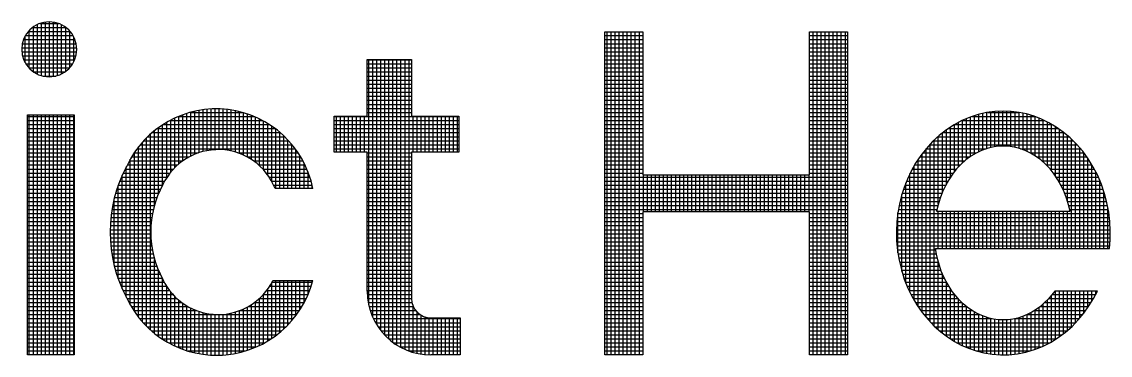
# Model space of a CAD drawing. Header units: inches. Extents: x 2203 to 3044, y -1 to 593.
# Drawn here: x 2916.129 to 2920.808, y 98.885 to 100.317 of the extents above; entities that cross this region are included whole.
import ezdxf

# ---------------------------------------------------------------- set-up
doc = ezdxf.new("R2010")
doc.units = ezdxf.units.IN
doc.header["$MEASUREMENT"] = 0
doc.layers.add('BG ÇÑ±¹Áö¿ª³\xad¹æ±â¼úÁÖ½ÄÈ¸»ç CI', color=7, linetype='Continuous')

msp = doc.modelspace()

# ---------------------------------------------------------------- linework, layer by layer
at = {"layer": 'BG ÇÑ±¹Áö¿ª³\xad¹æ±â¼úÁÖ½ÄÈ¸»ç CI', "color": 7, "linetype": 'Continuous', "lineweight": 25}
for p, q in [((2916.2065, 100.3099), (2916.288, 100.3099)), ((2916.2137, 100.0857), (2916.2137, 100.3123)), ((2916.231, 100.0819), (2916.231, 100.3161)), ((2916.2484, 100.0808), (2916.2484, 100.3172)), ((2916.2658, 100.0823), (2916.2658, 100.3157)), ((2916.2831, 100.0864), (2916.2831, 100.3116)), ((2916.1569, 100.2752), (2916.3376, 100.2752)), ((2916.1616, 100.1176), (2916.1616, 100.2804)), ((2916.1751, 100.2926), (2916.3195, 100.2926)), ((2916.1789, 100.1026), (2916.1789, 100.2954)), ((2916.1963, 100.0924), (2916.1963, 100.3056)), ((2916.3005, 100.0935), (2916.3005, 100.3045)), ((2916.3179, 100.1042), (2916.3179, 100.2938)), ((2916.3352, 100.12), (2916.3352, 100.278)), ((2918.6349, 100.2741), (2918.7987, 100.2741)), ((2918.6349, 98.8866), (2918.6349, 100.2741)), ((2918.6447, 98.8866), (2918.6447, 100.2741)), ((2918.6621, 98.8866), (2918.6621, 100.2741)), ((2918.6794, 98.8866), (2918.6794, 100.2741)), ((2918.6968, 98.8866), (2918.6968, 100.2741)), ((2918.7142, 98.8866), (2918.7142, 100.2741)), ((2918.7315, 98.8866), (2918.7315, 100.2741)), ((2918.7489, 98.8866), (2918.7489, 100.2741)), ((2918.7663, 98.8866), (2918.7663, 100.2741)), ((2918.7836, 98.8866), (2918.7836, 100.2741)), ((2918.7987, 100.2741), (2918.7987, 99.6595)), ((2919.5148, 99.6595), (2919.5148, 100.2741)), ((2919.5148, 100.2741), (2919.6786, 100.2741)), ((2919.5303, 98.8866), (2919.5303, 100.2741)), ((2919.5477, 98.8866), (2919.5477, 100.2741)), ((2919.565, 98.8866), (2919.565, 100.2741)), ((2919.5824, 98.8866), (2919.5824, 100.2741)), ((2919.5997, 98.8866), (2919.5997, 100.2741)), ((2919.6171, 98.8866), (2919.6171, 100.2741)), ((2919.6345, 98.8866), (2919.6345, 100.2741)), ((2919.6518, 98.8866), (2919.6518, 100.2741)), ((2919.6692, 98.8866), (2919.6692, 100.2741)), ((2919.6786, 100.2741), (2919.6786, 98.8866)), ((2916.1316, 100.2231), (2916.363, 100.2231)), ((2916.1366, 100.2405), (2916.358, 100.2405)), ((2916.1442, 100.1412), (2916.1442, 100.2569)), ((2916.1448, 100.2579), (2916.3498, 100.2579)), ((2916.3526, 100.1453), (2916.3526, 100.2527)), ((2918.6349, 100.2579), (2918.7987, 100.2579)), ((2918.6349, 100.2405), (2918.7987, 100.2405)), ((2918.6349, 100.2231), (2918.7987, 100.2231)), ((2919.5148, 100.2579), (2919.6786, 100.2579)), ((2919.5148, 100.2405), (2919.6786, 100.2405)), ((2919.5148, 100.2231), (2919.6786, 100.2231)), ((2916.1293, 100.2058), (2916.3653, 100.2058)), ((2916.1296, 100.1884), (2916.365, 100.1884)), ((2916.1325, 100.171), (2916.3621, 100.171)), ((2918.6349, 100.2058), (2918.7987, 100.2058)), ((2918.6349, 100.1884), (2918.7987, 100.1884)), ((2918.6349, 100.171), (2918.7987, 100.171)), ((2919.5148, 100.2058), (2919.6786, 100.2058)), ((2919.5148, 100.1884), (2919.6786, 100.1884)), ((2919.5148, 100.171), (2919.6786, 100.171)), ((2916.1381, 100.1537), (2916.3564, 100.1537)), ((2916.1471, 100.1363), (2916.3475, 100.1363)), ((2917.6143, 99.9123), (2917.6143, 100.1558)), ((2917.6143, 100.1558), (2917.8047, 100.1558)), ((2917.6143, 100.1537), (2917.8047, 100.1537)), ((2917.6143, 100.1363), (2917.8047, 100.1363)), ((2917.6202, 99.1034), (2917.6202, 100.1558)), ((2917.6376, 99.0496), (2917.6376, 100.1558)), ((2917.6549, 99.0166), (2917.6549, 100.1558)), ((2917.6723, 98.9916), (2917.6723, 100.1558)), ((2917.6897, 98.9715), (2917.6897, 100.1558)), ((2917.707, 98.9548), (2917.707, 100.1558)), ((2917.7244, 98.9407), (2917.7244, 100.1558)), ((2917.7417, 98.9288), (2917.7417, 100.1558)), ((2917.7591, 98.9187), (2917.7591, 100.1558)), ((2917.7765, 98.9102), (2917.7765, 100.1558)), ((2917.7938, 98.9032), (2917.7938, 100.1558)), ((2917.8047, 100.1558), (2917.8047, 99.9123)), ((2918.6349, 100.1537), (2918.7987, 100.1537)), ((2918.6349, 100.1363), (2918.7987, 100.1363)), ((2919.5148, 100.1537), (2919.6786, 100.1537)), ((2919.5148, 100.1363), (2919.6786, 100.1363)), ((2916.1603, 100.1189), (2916.3342, 100.1189)), ((2916.1804, 100.1016), (2916.3142, 100.1016)), ((2916.2192, 100.0842), (2916.2754, 100.0842)), ((2917.6143, 100.1189), (2917.8047, 100.1189)), ((2917.6143, 100.1016), (2917.8047, 100.1016)), ((2917.6143, 100.0842), (2917.8047, 100.0842)), ((2918.6349, 100.1189), (2918.7987, 100.1189)), ((2918.6349, 100.1016), (2918.7987, 100.1016)), ((2918.6349, 100.0842), (2918.7987, 100.0842)), ((2919.5148, 100.1189), (2919.6786, 100.1189)), ((2919.5148, 100.1016), (2919.6786, 100.1016)), ((2919.5148, 100.0842), (2919.6786, 100.0842)), ((2917.6143, 100.0668), (2917.8047, 100.0668)), ((2917.6143, 100.0495), (2917.8047, 100.0495)), ((2917.6143, 100.0321), (2917.8047, 100.0321)), ((2918.6349, 100.0668), (2918.7987, 100.0668)), ((2918.6349, 100.0495), (2918.7987, 100.0495)), ((2918.6349, 100.0321), (2918.7987, 100.0321)), ((2919.5148, 100.0668), (2919.6786, 100.0668)), ((2919.5148, 100.0495), (2919.6786, 100.0495)), ((2919.5148, 100.0321), (2919.6786, 100.0321)), ((2917.6143, 100.0148), (2917.8047, 100.0148)), ((2917.6143, 99.9974), (2917.8047, 99.9974)), ((2918.6349, 100.0148), (2918.7987, 100.0148)), ((2918.6349, 99.9974), (2918.7987, 99.9974)), ((2919.5148, 100.0148), (2919.6786, 100.0148)), ((2919.5148, 99.9974), (2919.6786, 99.9974)), ((2916.8909, 99.755), (2916.8909, 99.9366)), ((2916.9082, 99.76), (2916.9082, 99.9393)), ((2916.9256, 99.7638), (2916.9256, 99.9412)), ((2916.943, 99.7664), (2916.943, 99.9425)), ((2916.9603, 99.7679), (2916.9603, 99.943)), ((2916.9777, 99.7681), (2916.9777, 99.9428)), ((2916.9951, 99.7673), (2916.9951, 99.942)), ((2917.0124, 99.7652), (2917.0124, 99.9404)), ((2917.0298, 99.762), (2917.0298, 99.938)), ((2917.0472, 99.7575), (2917.0472, 99.9349)), ((2917.6143, 99.98), (2917.8047, 99.98)), ((2917.6143, 99.9627), (2917.8047, 99.9627)), ((2917.6143, 99.9453), (2917.8047, 99.9453)), ((2918.6349, 99.98), (2918.7987, 99.98)), ((2918.6349, 99.9627), (2918.7987, 99.9627)), ((2918.6349, 99.9453), (2918.7987, 99.9453)), ((2919.5148, 99.98), (2919.6786, 99.98)), ((2919.5148, 99.9627), (2919.6786, 99.9627)), ((2919.5148, 99.9453), (2919.6786, 99.9453)), ((2916.1544, 99.9175), (2916.3541, 99.9175)), ((2916.1544, 98.8866), (2916.1544, 99.9175)), ((2916.1544, 99.9106), (2916.3541, 99.9106)), ((2916.1544, 99.8932), (2916.3541, 99.8932)), ((2916.1616, 98.8866), (2916.1616, 99.9175)), ((2916.1789, 98.8866), (2916.1789, 99.9175)), ((2916.1963, 98.8866), (2916.1963, 99.9175)), ((2916.2137, 98.8866), (2916.2137, 99.9175)), ((2916.231, 98.8866), (2916.231, 99.9175)), ((2916.2484, 98.8866), (2916.2484, 99.9175)), ((2916.2658, 98.8866), (2916.2658, 99.9175)), ((2916.2831, 98.8866), (2916.2831, 99.9175)), ((2916.3005, 98.8866), (2916.3005, 99.9175)), ((2916.3179, 98.8866), (2916.3179, 99.9175)), ((2916.3352, 98.8866), (2916.3352, 99.9175)), ((2916.3526, 98.8866), (2916.3526, 99.9175)), ((2916.3541, 99.9175), (2916.3541, 98.8866)), ((2916.7653, 99.8932), (2917.1641, 99.8932)), ((2916.7693, 99.6714), (2916.7693, 99.8953)), ((2916.7867, 99.6907), (2916.7867, 99.9038)), ((2916.802, 99.9106), (2917.1274, 99.9106)), ((2916.8041, 99.7066), (2916.8041, 99.9114)), ((2916.8214, 99.72), (2916.8214, 99.9181)), ((2916.8388, 99.7313), (2916.8388, 99.9239)), ((2916.8526, 99.9279), (2917.0769, 99.9279)), ((2916.8562, 99.7407), (2916.8562, 99.9289)), ((2916.8735, 99.7486), (2916.8735, 99.9331)), ((2917.0645, 99.7518), (2917.0645, 99.9311)), ((2917.0819, 99.7446), (2917.0819, 99.9265)), ((2917.0993, 99.736), (2917.0993, 99.9211)), ((2917.1166, 99.7256), (2917.1166, 99.9149)), ((2917.134, 99.7133), (2917.134, 99.9078)), ((2917.1514, 99.6986), (2917.1514, 99.8997)), ((2917.1687, 99.681), (2917.1687, 99.8907)), ((2917.4714, 99.7575), (2917.4714, 99.9123)), ((2917.4714, 99.9123), (2917.6143, 99.9123)), ((2917.4714, 99.9106), (2918.0082, 99.9106)), ((2917.4714, 99.8932), (2918.0082, 99.8932)), ((2917.4813, 99.7575), (2917.4813, 99.9123)), ((2917.4986, 99.7575), (2917.4986, 99.9123)), ((2917.516, 99.7575), (2917.516, 99.9123)), ((2917.5334, 99.7575), (2917.5334, 99.9123)), ((2917.5507, 99.7575), (2917.5507, 99.9123)), ((2917.5681, 99.7575), (2917.5681, 99.9123)), ((2917.5855, 99.7575), (2917.5855, 99.9123)), ((2917.6028, 99.7575), (2917.6028, 99.9123)), ((2917.6143, 99.9279), (2917.8047, 99.9279)), ((2917.8047, 99.9123), (2918.0082, 99.9123)), ((2917.8112, 99.7575), (2917.8112, 99.9123)), ((2917.8286, 99.7575), (2917.8286, 99.9123)), ((2917.8459, 99.7575), (2917.8459, 99.9123)), ((2917.8633, 99.7575), (2917.8633, 99.9123)), ((2917.8807, 99.7575), (2917.8807, 99.9123)), ((2917.898, 99.7575), (2917.898, 99.9123)), ((2917.9154, 99.7575), (2917.9154, 99.9123)), ((2917.9328, 99.7575), (2917.9328, 99.9123)), ((2917.9501, 99.7575), (2917.9501, 99.9123)), ((2917.9675, 99.7575), (2917.9675, 99.9123)), ((2917.9848, 99.7575), (2917.9848, 99.9123)), ((2918.0022, 99.7575), (2918.0022, 99.9123)), ((2918.0082, 99.9123), (2918.0082, 99.7575)), ((2918.6349, 99.9279), (2918.7987, 99.9279)), ((2918.6349, 99.9106), (2918.7987, 99.9106)), ((2918.6349, 99.8932), (2918.7987, 99.8932)), ((2919.5148, 99.9279), (2919.6786, 99.9279)), ((2919.5148, 99.9106), (2919.6786, 99.9106)), ((2919.5148, 99.8932), (2919.6786, 99.8932)), ((2920.1702, 99.8929), (2920.1363, 99.8748)), ((2920.205, 99.9077), (2920.1702, 99.8929)), ((2920.1709, 99.8932), (2920.5247, 99.8932)), ((2920.1728, 99.7109), (2920.1728, 99.894)), ((2920.1901, 99.7259), (2920.1901, 99.9014)), ((2920.2406, 99.9192), (2920.205, 99.9077)), ((2920.2075, 99.7388), (2920.2075, 99.9085)), ((2920.2138, 99.9106), (2920.483, 99.9106)), ((2920.2249, 99.7494), (2920.2249, 99.9141)), ((2920.2764, 99.9273), (2920.2406, 99.9192)), ((2920.2422, 99.7586), (2920.2422, 99.9196)), ((2920.2596, 99.7663), (2920.2596, 99.9235)), ((2920.3121, 99.9321), (2920.2764, 99.9273)), ((2920.277, 99.7725), (2920.277, 99.9274)), ((2920.2809, 99.9279), (2920.4163, 99.9279)), ((2920.2943, 99.7771), (2920.2943, 99.9297)), ((2920.3117, 99.7804), (2920.3117, 99.9321)), ((2920.3474, 99.9337), (2920.3121, 99.9321)), ((2920.3291, 99.7826), (2920.3291, 99.9329)), ((2920.3464, 99.7834), (2920.3464, 99.9337)), ((2920.3821, 99.9323), (2920.3474, 99.9337)), ((2920.3638, 99.7828), (2920.3638, 99.9331)), ((2920.3811, 99.7809), (2920.3811, 99.9324)), ((2920.4157, 99.9281), (2920.3821, 99.9323)), ((2920.3985, 99.7779), (2920.3985, 99.9302)), ((2920.4482, 99.9212), (2920.4157, 99.9281)), ((2920.4159, 99.7736), (2920.4159, 99.928)), ((2920.4332, 99.7675), (2920.4332, 99.9243)), ((2920.4802, 99.9117), (2920.4482, 99.9212)), ((2920.4506, 99.7602), (2920.4506, 99.9205)), ((2920.468, 99.7515), (2920.468, 99.9153)), ((2920.5122, 99.8992), (2920.4802, 99.9117)), ((2920.4853, 99.741), (2920.4853, 99.9097)), ((2920.5027, 99.7285), (2920.5027, 99.9029)), ((2920.5441, 99.8838), (2920.5122, 99.8992)), ((2920.5201, 99.7139), (2920.5201, 99.8954)), ((2916.1544, 99.8758), (2916.3541, 99.8758)), ((2916.1544, 99.8585), (2916.3541, 99.8585)), ((2916.1544, 99.8411), (2916.3541, 99.8411)), ((2916.6891, 99.8411), (2917.2404, 99.8411)), ((2916.6999, 99.5312), (2916.6999, 99.8501)), ((2916.7107, 99.8585), (2917.2187, 99.8585)), ((2916.7172, 99.5802), (2916.7172, 99.8632)), ((2916.7346, 99.6162), (2916.7346, 99.8751)), ((2916.7357, 99.8758), (2917.1937, 99.8758)), ((2916.752, 99.6475), (2916.752, 99.8858)), ((2917.1861, 99.6595), (2917.1861, 99.8806)), ((2917.2034, 99.6322), (2917.2034, 99.8694)), ((2917.2208, 99.6009), (2917.2208, 99.8569)), ((2917.2382, 99.6009), (2917.2382, 99.843)), ((2917.4714, 99.8758), (2918.0082, 99.8758)), ((2917.4714, 99.8585), (2918.0082, 99.8585)), ((2917.4714, 99.8411), (2918.0082, 99.8411)), ((2918.6349, 99.8758), (2918.7987, 99.8758)), ((2918.6349, 99.8585), (2918.7987, 99.8585)), ((2918.6349, 99.8411), (2918.7987, 99.8411)), ((2919.5148, 99.8758), (2919.6786, 99.8758)), ((2919.5148, 99.8585), (2919.6786, 99.8585)), ((2919.5148, 99.8411), (2919.6786, 99.8411)), ((2920.1038, 99.8536), (2920.0729, 99.8295)), ((2920.0878, 99.8411), (2920.6089, 99.8411)), ((2920.1033, 99.6203), (2920.1033, 99.8533)), ((2920.1363, 99.8748), (2920.1038, 99.8536)), ((2920.1112, 99.8585), (2920.585, 99.8585)), ((2920.1207, 99.6492), (2920.1207, 99.8646)), ((2920.138, 99.6732), (2920.138, 99.8758)), ((2920.1382, 99.8758), (2920.5575, 99.8758)), ((2920.1554, 99.6935), (2920.1554, 99.885)), ((2920.5374, 99.6971), (2920.5374, 99.887)), ((2920.5755, 99.8652), (2920.5441, 99.8838)), ((2920.5548, 99.6775), (2920.5548, 99.8774)), ((2920.5722, 99.6543), (2920.5722, 99.8672)), ((2920.606, 99.8435), (2920.5755, 99.8652)), ((2920.5895, 99.6264), (2920.5895, 99.8552)), ((2920.6354, 99.8189), (2920.606, 99.8435)), ((2920.6069, 99.592), (2920.6069, 99.8428)), ((2916.1544, 99.8237), (2916.3541, 99.8237)), ((2916.1544, 99.8064), (2916.3541, 99.8064)), ((2916.6478, 99.0284), (2916.6478, 99.8005)), ((2916.6531, 99.8064), (2917.2764, 99.8064)), ((2916.6651, 99.01), (2916.6651, 99.819)), ((2916.67, 99.8237), (2917.2595, 99.8237)), ((2916.6825, 98.9936), (2916.6825, 99.8354)), ((2917.2555, 99.6009), (2917.2555, 99.8275)), ((2917.2729, 99.6009), (2917.2729, 99.8101)), ((2917.4714, 99.8237), (2918.0082, 99.8237)), ((2917.4714, 99.8064), (2918.0082, 99.8064)), ((2918.6349, 99.8237), (2918.7987, 99.8237)), ((2918.6349, 99.8064), (2918.7987, 99.8064)), ((2919.5148, 99.8237), (2919.6786, 99.8237)), ((2919.5148, 99.8064), (2919.6786, 99.8064)), ((2920.044, 99.8028), (2920.0173, 99.7737)), ((2920.0729, 99.8295), (2920.044, 99.8028)), ((2920.0479, 99.8064), (2920.648, 99.8064)), ((2920.0512, 99.0105), (2920.0512, 99.8094)), ((2920.0667, 99.8237), (2920.6296, 99.8237)), ((2920.0686, 99.5344), (2920.0686, 99.8255)), ((2920.086, 99.5844), (2920.086, 99.8397)), ((2920.6243, 99.5454), (2920.6243, 99.8282)), ((2920.6633, 99.7913), (2920.6354, 99.8189)), ((2920.6416, 99.3437), (2920.6416, 99.8127)), ((2920.659, 99.3437), (2920.659, 99.7955)), ((2916.1544, 99.789), (2916.3541, 99.789)), ((2916.1544, 99.7716), (2916.3541, 99.7716)), ((2916.1544, 99.7543), (2916.3541, 99.7543)), ((2916.6121, 99.7543), (2916.8888, 99.7543)), ((2916.6131, 99.073), (2916.6131, 99.7557)), ((2916.6243, 99.7716), (2917.3051, 99.7716)), ((2916.6304, 99.0492), (2916.6304, 99.7796)), ((2916.6379, 99.789), (2917.2915, 99.789)), ((2917.0575, 99.7543), (2917.3173, 99.7543)), ((2917.2903, 99.6009), (2917.2903, 99.7905)), ((2917.3076, 99.6009), (2917.3076, 99.7682)), ((2917.4714, 99.789), (2918.0082, 99.789)), ((2917.4714, 99.7716), (2918.0082, 99.7716)), ((2917.6143, 99.7575), (2917.4714, 99.7575)), ((2917.6143, 99.16), (2917.6143, 99.7575)), ((2917.6143, 99.7543), (2917.8047, 99.7543)), ((2918.0082, 99.7575), (2917.8047, 99.7575)), ((2917.8047, 99.7575), (2917.8047, 99.1285)), ((2918.6349, 99.789), (2918.7987, 99.789)), ((2918.6349, 99.7716), (2918.7987, 99.7716)), ((2918.6349, 99.7543), (2918.7987, 99.7543)), ((2919.5148, 99.789), (2919.6786, 99.789)), ((2919.5148, 99.7716), (2919.6786, 99.7716)), ((2919.5148, 99.7543), (2919.6786, 99.7543)), ((2920.0173, 99.7737), (2919.993, 99.7426)), ((2919.9991, 99.0695), (2919.9991, 99.7504)), ((2920.0022, 99.7543), (2920.2333, 99.7543)), ((2920.0157, 99.7716), (2920.2745, 99.7716)), ((2920.0165, 99.0482), (2920.0165, 99.7726)), ((2920.0314, 99.789), (2920.6652, 99.789)), ((2920.0339, 99.0286), (2920.0339, 99.7917)), ((2920.2317, 99.7535), (2920.2091, 99.74)), ((2920.2549, 99.7646), (2920.2317, 99.7535)), ((2920.2783, 99.773), (2920.2549, 99.7646)), ((2920.3018, 99.779), (2920.2783, 99.773)), ((2920.3252, 99.7824), (2920.3018, 99.779)), ((2920.3481, 99.7835), (2920.3252, 99.7824)), ((2920.3711, 99.7824), (2920.3481, 99.7835)), ((2920.3944, 99.779), (2920.3711, 99.7824)), ((2920.4179, 99.773), (2920.3944, 99.779)), ((2920.4414, 99.7646), (2920.4179, 99.773)), ((2920.4218, 99.7716), (2920.6801, 99.7716)), ((2920.4645, 99.7535), (2920.4414, 99.7646)), ((2920.463, 99.7543), (2920.6942, 99.7543)), ((2920.4871, 99.74), (2920.4645, 99.7535)), ((2920.6893, 99.761), (2920.6633, 99.7913)), ((2920.6763, 99.3437), (2920.6763, 99.7761)), ((2920.7132, 99.7282), (2920.6893, 99.761)), ((2920.6937, 99.3437), (2920.6937, 99.755)), ((2916.1544, 99.7369), (2916.3541, 99.7369)), ((2916.1544, 99.7196), (2916.3541, 99.7196)), ((2916.1544, 99.7022), (2916.3541, 99.7022)), ((2916.5825, 99.7022), (2916.7989, 99.7022)), ((2916.5913, 99.7196), (2916.8208, 99.7196)), ((2916.5957, 99.101), (2916.5957, 99.7275)), ((2916.6012, 99.7369), (2916.8488, 99.7369)), ((2917.0975, 99.7369), (2917.3283, 99.7369)), ((2917.1255, 99.7196), (2917.3381, 99.7196)), ((2917.1474, 99.7022), (2917.3469, 99.7022)), ((2917.325, 99.6009), (2917.325, 99.7423)), ((2917.3424, 99.6009), (2917.3424, 99.7115)), ((2917.6143, 99.7369), (2917.8047, 99.7369)), ((2917.6143, 99.7196), (2917.8047, 99.7196)), ((2917.6143, 99.7022), (2917.8047, 99.7022)), ((2918.6349, 99.7369), (2918.7987, 99.7369)), ((2918.6349, 99.7196), (2918.7987, 99.7196)), ((2918.6349, 99.7022), (2918.7987, 99.7022)), ((2919.5148, 99.7369), (2919.6786, 99.7369)), ((2919.5148, 99.7196), (2919.6786, 99.7196)), ((2919.5148, 99.7022), (2919.6786, 99.7022)), ((2919.9713, 99.71), (2919.9522, 99.6761)), ((2919.9669, 99.7022), (2920.1636, 99.7022)), ((2919.993, 99.7426), (2919.9713, 99.71)), ((2919.9777, 99.7196), (2920.1825, 99.7196)), ((2919.9818, 99.0945), (2919.9818, 99.7257)), ((2919.9892, 99.7369), (2920.205, 99.7369)), ((2920.1667, 99.7055), (2920.1474, 99.685)), ((2920.1874, 99.7239), (2920.1667, 99.7055)), ((2920.2091, 99.74), (2920.1874, 99.7239)), ((2920.5089, 99.7239), (2920.4871, 99.74)), ((2920.4912, 99.7369), (2920.7069, 99.7369)), ((2920.5295, 99.7055), (2920.5089, 99.7239)), ((2920.5137, 99.7196), (2920.7186, 99.7196)), ((2920.5489, 99.685), (2920.5295, 99.7055)), ((2920.5326, 99.7022), (2920.7293, 99.7022)), ((2920.7111, 99.3437), (2920.7111, 99.7312)), ((2920.7348, 99.6932), (2920.7132, 99.7282)), ((2920.7284, 99.3437), (2920.7284, 99.7035)), ((2916.1544, 99.6848), (2916.3541, 99.6848)), ((2916.1544, 99.6675), (2916.3541, 99.6675)), ((2916.561, 99.1701), (2916.561, 99.6581)), ((2916.5652, 99.6675), (2916.7662, 99.6675)), ((2916.5737, 99.6848), (2916.7811, 99.6848)), ((2916.5783, 99.1344), (2916.5783, 99.6938)), ((2917.1652, 99.6848), (2917.3548, 99.6848)), ((2917.1801, 99.6675), (2917.3617, 99.6675)), ((2917.3597, 99.6009), (2917.3597, 99.6726)), ((2917.6143, 99.6848), (2917.8047, 99.6848)), ((2917.6143, 99.6675), (2917.8047, 99.6675)), ((2918.6349, 99.6848), (2918.7987, 99.6848)), ((2918.6349, 99.6675), (2918.7987, 99.6675)), ((2918.7987, 99.6595), (2919.5148, 99.6595)), ((2918.801, 99.5013), (2918.801, 99.6595)), ((2918.8183, 99.5013), (2918.8183, 99.6595)), ((2918.8357, 99.5013), (2918.8357, 99.6595)), ((2918.8531, 99.5013), (2918.8531, 99.6595)), ((2918.8704, 99.5013), (2918.8704, 99.6595)), ((2918.8878, 99.5013), (2918.8878, 99.6595)), ((2918.9052, 99.5013), (2918.9052, 99.6595)), ((2918.9225, 99.5013), (2918.9225, 99.6595)), ((2918.9399, 99.5013), (2918.9399, 99.6595)), ((2918.9573, 99.5013), (2918.9573, 99.6595)), ((2918.9746, 99.5013), (2918.9746, 99.6595)), ((2918.992, 99.5013), (2918.992, 99.6595)), ((2919.0094, 99.5013), (2919.0094, 99.6595)), ((2919.0267, 99.5013), (2919.0267, 99.6595)), ((2919.0441, 99.5013), (2919.0441, 99.6595)), ((2919.0614, 99.5013), (2919.0614, 99.6595)), ((2919.0788, 99.5013), (2919.0788, 99.6595)), ((2919.0962, 99.5013), (2919.0962, 99.6595)), ((2919.1135, 99.5013), (2919.1135, 99.6595)), ((2919.1309, 99.5013), (2919.1309, 99.6595)), ((2919.1483, 99.5013), (2919.1483, 99.6595)), ((2919.1656, 99.5013), (2919.1656, 99.6595)), ((2919.183, 99.5013), (2919.183, 99.6595)), ((2919.2004, 99.5013), (2919.2004, 99.6595)), ((2919.2177, 99.5013), (2919.2177, 99.6595)), ((2919.2351, 99.5013), (2919.2351, 99.6595)), ((2919.2525, 99.5013), (2919.2525, 99.6595)), ((2919.2698, 99.5013), (2919.2698, 99.6595)), ((2919.2872, 99.5013), (2919.2872, 99.6595)), ((2919.3045, 99.5013), (2919.3045, 99.6595)), ((2919.3219, 99.5013), (2919.3219, 99.6595)), ((2919.3393, 99.5013), (2919.3393, 99.6595)), ((2919.3566, 99.5013), (2919.3566, 99.6595)), ((2919.374, 99.5013), (2919.374, 99.6595)), ((2919.3914, 99.5013), (2919.3914, 99.6595)), ((2919.4087, 99.5013), (2919.4087, 99.6595)), ((2919.4261, 99.5013), (2919.4261, 99.6595)), ((2919.4435, 99.5013), (2919.4435, 99.6595)), ((2919.4608, 99.5013), (2919.4608, 99.6595)), ((2919.4782, 99.5013), (2919.4782, 99.6595)), ((2919.4956, 99.5013), (2919.4956, 99.6595)), ((2919.5129, 99.5013), (2919.5129, 99.6595)), ((2919.5148, 99.6848), (2919.6786, 99.6848)), ((2919.5148, 99.6675), (2919.6786, 99.6675)), ((2919.9522, 99.6761), (2919.9357, 99.6413)), ((2919.947, 99.1554), (2919.947, 99.6652)), ((2919.9481, 99.6675), (2920.1335, 99.6675)), ((2919.9571, 99.6848), (2920.1473, 99.6848)), ((2919.9644, 99.1227), (2919.9644, 99.6977)), ((2920.1296, 99.6625), (2920.1135, 99.6384)), ((2920.1474, 99.685), (2920.1296, 99.6625)), ((2920.5667, 99.6625), (2920.5489, 99.685)), ((2920.549, 99.6848), (2920.7391, 99.6848)), ((2920.5627, 99.6675), (2920.7481, 99.6675)), ((2920.5828, 99.6384), (2920.5667, 99.6625)), ((2920.7537, 99.6565), (2920.7348, 99.6932)), ((2920.7458, 99.3437), (2920.7458, 99.6718)), ((2920.7699, 99.6183), (2920.7537, 99.6565)), ((2916.1544, 99.6501), (2916.3541, 99.6501)), ((2916.1544, 99.6327), (2916.3541, 99.6327)), ((2916.1544, 99.6154), (2916.3541, 99.6154)), ((2916.5436, 99.2135), (2916.5436, 99.6147)), ((2916.5438, 99.6154), (2916.7342, 99.6154)), ((2916.5503, 99.6327), (2916.7432, 99.6327)), ((2916.5575, 99.6501), (2916.7537, 99.6501)), ((2917.1926, 99.6501), (2917.3678, 99.6501)), ((2917.2031, 99.6327), (2917.373, 99.6327)), ((2917.2119, 99.6154), (2917.3774, 99.6154)), ((2917.3771, 99.6009), (2917.3771, 99.6167)), ((2917.6143, 99.6501), (2917.8047, 99.6501)), ((2917.6143, 99.6327), (2917.8047, 99.6327)), ((2917.6143, 99.6154), (2917.8047, 99.6154)), ((2918.6349, 99.6501), (2919.6786, 99.6501)), ((2918.6349, 99.6327), (2919.6786, 99.6327)), ((2918.6349, 99.6154), (2919.6786, 99.6154)), ((2919.9357, 99.6413), (2919.9219, 99.6061)), ((2919.9255, 99.6154), (2920.1005, 99.6154)), ((2919.9297, 99.1946), (2919.9297, 99.6259)), ((2919.9323, 99.6327), (2920.1103, 99.6327)), ((2919.9399, 99.6501), (2920.1213, 99.6501)), ((2920.0992, 99.613), (2920.0868, 99.5865)), ((2920.1135, 99.6384), (2920.0992, 99.613)), ((2920.575, 99.6501), (2920.7564, 99.6501)), ((2920.5971, 99.613), (2920.5828, 99.6384)), ((2920.586, 99.6327), (2920.7638, 99.6327)), ((2920.5957, 99.6154), (2920.7709, 99.6154)), ((2920.6095, 99.5865), (2920.5971, 99.613)), ((2920.7632, 99.3437), (2920.7632, 99.6341)), ((2920.7832, 99.579), (2920.7699, 99.6183)), ((2916.1544, 99.598), (2916.3541, 99.598)), ((2916.1544, 99.5806), (2916.3541, 99.5806)), ((2916.1544, 99.5633), (2916.3541, 99.5633)), ((2916.5279, 99.5633), (2916.7105, 99.5633)), ((2916.5326, 99.5806), (2916.7174, 99.5806)), ((2916.5379, 99.598), (2916.7253, 99.598)), ((2917.3805, 99.6009), (2917.2181, 99.6009)), ((2917.6143, 99.598), (2917.8047, 99.598)), ((2917.6143, 99.5806), (2917.8047, 99.5806)), ((2917.6143, 99.5633), (2917.8047, 99.5633)), ((2918.6349, 99.598), (2919.6786, 99.598)), ((2918.6349, 99.5806), (2919.6786, 99.5806)), ((2918.6349, 99.5633), (2919.6786, 99.5633)), ((2919.9106, 99.5707), (2919.9017, 99.5345)), ((2919.9088, 99.5633), (2920.0778, 99.5633)), ((2919.9219, 99.6061), (2919.9106, 99.5707)), ((2919.9123, 99.2447), (2919.9123, 99.576)), ((2919.9138, 99.5806), (2920.0845, 99.5806)), ((2919.9193, 99.598), (2920.0922, 99.598)), ((2920.0868, 99.5865), (2920.0763, 99.5593)), ((2920.6041, 99.598), (2920.7768, 99.598)), ((2920.6199, 99.5593), (2920.6095, 99.5865)), ((2920.6117, 99.5806), (2920.7826, 99.5806)), ((2920.6184, 99.5633), (2920.7873, 99.5633)), ((2920.7805, 99.3437), (2920.7805, 99.5869)), ((2920.7936, 99.5392), (2920.7832, 99.579)), ((2916.1544, 99.5459), (2916.3541, 99.5459)), ((2916.1544, 99.5285), (2916.3541, 99.5285)), ((2916.52, 99.5285), (2916.6991, 99.5285)), ((2916.5237, 99.5459), (2916.7044, 99.5459)), ((2916.5262, 99.2715), (2916.5262, 99.5568)), ((2917.6143, 99.5459), (2917.8047, 99.5459)), ((2917.6143, 99.5285), (2917.8047, 99.5285)), ((2918.6349, 99.5459), (2919.6786, 99.5459)), ((2918.6349, 99.5285), (2919.6786, 99.5285)), ((2919.9017, 99.5345), (2919.8948, 99.4967)), ((2919.9006, 99.5285), (2920.067, 99.5285)), ((2919.9045, 99.5459), (2920.0722, 99.5459)), ((2920.0678, 99.5317), (2920.0611, 99.504)), ((2920.0763, 99.5593), (2920.0678, 99.5317)), ((2920.6285, 99.5317), (2920.6199, 99.5593)), ((2920.6241, 99.5459), (2920.7918, 99.5459)), ((2920.6351, 99.504), (2920.6285, 99.5317)), ((2920.6292, 99.5285), (2920.7956, 99.5285)), ((2920.8011, 99.4991), (2920.7936, 99.5392)), ((2920.7979, 99.3437), (2920.7979, 99.5161)), ((2916.1544, 99.5112), (2916.3541, 99.5112)), ((2916.1544, 99.4938), (2916.3541, 99.4938)), ((2916.1544, 99.4765), (2916.3541, 99.4765)), ((2916.5122, 99.4765), (2916.688, 99.4765)), ((2916.5143, 99.4938), (2916.691, 99.4938)), ((2916.5169, 99.5112), (2916.6946, 99.5112)), ((2917.6143, 99.5112), (2917.8047, 99.5112)), ((2917.6143, 99.4938), (2917.8047, 99.4938)), ((2917.6143, 99.4765), (2917.8047, 99.4765)), ((2918.6349, 99.5112), (2919.6786, 99.5112)), ((2918.6349, 99.4938), (2918.7987, 99.4938)), ((2918.6349, 99.4765), (2918.7987, 99.4765)), ((2919.5148, 99.5013), (2918.7987, 99.5013)), ((2918.7987, 99.5013), (2918.7987, 98.8866)), ((2919.5148, 98.8866), (2919.5148, 99.5013)), ((2919.5148, 99.4938), (2919.6786, 99.4938)), ((2919.5148, 99.4765), (2919.6786, 99.4765)), ((2919.8948, 99.4967), (2919.8904, 99.4576)), ((2919.8925, 99.4765), (2920.8037, 99.4765)), ((2919.8945, 99.4938), (2920.8017, 99.4938)), ((2919.8949, 99.3247), (2919.8949, 99.4974)), ((2919.8974, 99.5112), (2920.0629, 99.5112)), ((2920.0611, 99.504), (2920.1185, 99.504)), ((2920.0686, 99.3437), (2920.0686, 99.504)), ((2920.086, 99.3437), (2920.086, 99.504)), ((2920.1033, 99.3437), (2920.1033, 99.504)), ((2920.1185, 99.504), (2920.1759, 99.504)), ((2920.1207, 99.3437), (2920.1207, 99.504)), ((2920.138, 99.3437), (2920.138, 99.504)), ((2920.1554, 99.3437), (2920.1554, 99.504)), ((2920.1728, 99.3437), (2920.1728, 99.504)), ((2920.1759, 99.504), (2920.2333, 99.504)), ((2920.1901, 99.3437), (2920.1901, 99.504)), ((2920.2075, 99.3437), (2920.2075, 99.504)), ((2920.2249, 99.3437), (2920.2249, 99.504)), ((2920.2333, 99.504), (2920.2907, 99.504)), ((2920.2422, 99.3437), (2920.2422, 99.504)), ((2920.2596, 99.3437), (2920.2596, 99.504)), ((2920.277, 99.3437), (2920.277, 99.504)), ((2920.2907, 99.504), (2920.3481, 99.504)), ((2920.2943, 99.3437), (2920.2943, 99.504)), ((2920.3117, 99.3437), (2920.3117, 99.504)), ((2920.3291, 99.3437), (2920.3291, 99.504)), ((2920.3464, 99.3437), (2920.3464, 99.504)), ((2920.3481, 99.504), (2920.4055, 99.504)), ((2920.3638, 99.3437), (2920.3638, 99.504)), ((2920.3811, 99.3437), (2920.3811, 99.504)), ((2920.3985, 99.3437), (2920.3985, 99.504)), ((2920.4055, 99.504), (2920.4629, 99.504)), ((2920.4159, 99.3437), (2920.4159, 99.504)), ((2920.4332, 99.3437), (2920.4332, 99.504)), ((2920.4506, 99.3437), (2920.4506, 99.504)), ((2920.4629, 99.504), (2920.5203, 99.504)), ((2920.468, 99.3437), (2920.468, 99.504)), ((2920.4853, 99.3437), (2920.4853, 99.504)), ((2920.5027, 99.3437), (2920.5027, 99.504)), ((2920.5201, 99.3437), (2920.5201, 99.504)), ((2920.5203, 99.504), (2920.5777, 99.504)), ((2920.5374, 99.3437), (2920.5374, 99.504)), ((2920.5548, 99.3437), (2920.5548, 99.504)), ((2920.5722, 99.3437), (2920.5722, 99.504)), ((2920.5777, 99.504), (2920.6351, 99.504)), ((2920.5895, 99.3437), (2920.5895, 99.504)), ((2920.6069, 99.3437), (2920.6069, 99.504)), ((2920.6243, 99.3437), (2920.6243, 99.504)), ((2920.6334, 99.5112), (2920.7988, 99.5112)), ((2920.8057, 99.4592), (2920.8011, 99.4991)), ((2916.1544, 99.4591), (2916.3541, 99.4591)), ((2916.1544, 99.4417), (2916.3541, 99.4417)), ((2916.1544, 99.4244), (2916.3541, 99.4244)), ((2916.5091, 99.4244), (2916.6835, 99.4244)), ((2916.5096, 99.4417), (2916.6843, 99.4417)), ((2916.5107, 99.4591), (2916.6858, 99.4591)), ((2917.6143, 99.4591), (2917.8047, 99.4591)), ((2917.6143, 99.4417), (2917.8047, 99.4417)), ((2917.6143, 99.4244), (2917.8047, 99.4244)), ((2918.6349, 99.4591), (2918.7987, 99.4591)), ((2918.6349, 99.4417), (2918.7987, 99.4417)), ((2918.6349, 99.4244), (2918.7987, 99.4244)), ((2919.5148, 99.4591), (2919.6786, 99.4591)), ((2919.5148, 99.4417), (2919.6786, 99.4417)), ((2919.5148, 99.4244), (2919.6786, 99.4244)), ((2919.8904, 99.4576), (2919.8885, 99.4174)), ((2919.8889, 99.4244), (2920.8074, 99.4244)), ((2919.8897, 99.4417), (2920.8066, 99.4417)), ((2919.8906, 99.4591), (2920.8057, 99.4591)), ((2920.8077, 99.4197), (2920.8057, 99.4592)), ((2916.1544, 99.407), (2916.3541, 99.407)), ((2916.1544, 99.3896), (2916.3541, 99.3896)), ((2916.509, 99.407), (2916.6835, 99.407)), ((2916.5095, 99.3896), (2916.6841, 99.3896)), ((2917.6143, 99.407), (2917.8047, 99.407)), ((2917.6143, 99.3896), (2917.8047, 99.3896)), ((2918.6349, 99.407), (2918.7987, 99.407)), ((2918.6349, 99.3896), (2918.7987, 99.3896)), ((2919.5148, 99.407), (2919.6786, 99.407)), ((2919.5148, 99.3896), (2919.6786, 99.3896)), ((2919.8885, 99.4174), (2919.8895, 99.3764)), ((2919.8888, 99.407), (2920.8075, 99.407)), ((2919.8892, 99.3896), (2920.8072, 99.3896)), ((2919.8895, 99.3764), (2919.8933, 99.335)), ((2920.804, 99.3437), (2920.807, 99.3812)), ((2920.807, 99.3812), (2920.8077, 99.4197)), ((2916.1544, 99.3723), (2916.3541, 99.3723)), ((2916.1544, 99.3549), (2916.3541, 99.3549)), ((2916.1544, 99.3375), (2916.3541, 99.3375)), ((2916.5105, 99.3723), (2916.6855, 99.3723)), ((2916.5119, 99.3549), (2916.6875, 99.3549)), ((2916.5139, 99.3375), (2916.6904, 99.3375)), ((2917.6143, 99.3723), (2917.8047, 99.3723)), ((2917.6143, 99.3549), (2917.8047, 99.3549)), ((2917.6143, 99.3375), (2917.8047, 99.3375)), ((2918.6349, 99.3723), (2918.7987, 99.3723)), ((2918.6349, 99.3549), (2918.7987, 99.3549)), ((2918.6349, 99.3375), (2918.7987, 99.3375)), ((2919.5148, 99.3723), (2919.6786, 99.3723)), ((2919.5148, 99.3549), (2919.6786, 99.3549)), ((2919.5148, 99.3375), (2919.6786, 99.3375)), ((2919.8898, 99.3723), (2920.8063, 99.3723)), ((2919.8914, 99.3549), (2920.8049, 99.3549)), ((2919.893, 99.3375), (2920.0574, 99.3375)), ((2919.8933, 99.335), (2919.9, 99.2937)), ((2920.0605, 99.3193), (2920.0564, 99.3437)), ((2920.0564, 99.3437), (2920.1311, 99.3437)), ((2920.1311, 99.3437), (2920.2059, 99.3437)), ((2920.2059, 99.3437), (2920.2807, 99.3437)), ((2920.2807, 99.3437), (2920.3554, 99.3437)), ((2920.3554, 99.3437), (2920.4302, 99.3437)), ((2920.4302, 99.3437), (2920.505, 99.3437)), ((2920.505, 99.3437), (2920.5797, 99.3437)), ((2920.5797, 99.3437), (2920.6545, 99.3437)), ((2920.6545, 99.3437), (2920.7293, 99.3437)), ((2920.7293, 99.3437), (2920.804, 99.3437)), ((2916.1544, 99.3202), (2916.3541, 99.3202)), ((2916.1544, 99.3028), (2916.3541, 99.3028)), ((2916.1544, 99.2854), (2916.3541, 99.2854)), ((2916.5164, 99.3202), (2916.6939, 99.3202)), ((2916.5194, 99.3028), (2916.6983, 99.3028)), ((2916.523, 99.2854), (2916.7034, 99.2854)), ((2916.6999, 98.9789), (2916.6999, 99.297)), ((2917.6143, 99.3202), (2917.8047, 99.3202)), ((2917.6143, 99.3028), (2917.8047, 99.3028)), ((2917.6143, 99.2854), (2917.8047, 99.2854)), ((2918.6349, 99.3202), (2918.7987, 99.3202)), ((2918.6349, 99.3028), (2918.7987, 99.3028)), ((2918.6349, 99.2854), (2918.7987, 99.2854)), ((2919.5148, 99.3202), (2919.6786, 99.3202)), ((2919.5148, 99.3028), (2919.6786, 99.3028)), ((2919.5148, 99.2854), (2919.6786, 99.2854)), ((2919.8957, 99.3202), (2920.0604, 99.3202)), ((2919.8985, 99.3028), (2920.0643, 99.3028)), ((2919.9, 99.2937), (2919.9098, 99.2527)), ((2919.902, 99.2854), (2920.0688, 99.2854)), ((2920.0661, 99.2949), (2920.0605, 99.3193)), ((2920.0731, 99.2708), (2920.0661, 99.2949)), ((2920.0686, 98.995), (2920.0686, 99.2863)), ((2916.1544, 99.2681), (2916.3541, 99.2681)), ((2916.1544, 99.2507), (2916.3541, 99.2507)), ((2916.1544, 99.2334), (2916.3541, 99.2334)), ((2916.5271, 99.2681), (2916.7093, 99.2681)), ((2916.5317, 99.2507), (2916.7161, 99.2507)), ((2916.5369, 99.2334), (2916.7238, 99.2334)), ((2916.7172, 98.9657), (2916.7172, 99.248)), ((2917.6143, 99.2681), (2917.8047, 99.2681)), ((2917.6143, 99.2507), (2917.8047, 99.2507)), ((2917.6143, 99.2334), (2917.8047, 99.2334)), ((2918.6349, 99.2681), (2918.7987, 99.2681)), ((2918.6349, 99.2507), (2918.7987, 99.2507)), ((2918.6349, 99.2334), (2918.7987, 99.2334)), ((2919.5148, 99.2681), (2919.6786, 99.2681)), ((2919.5148, 99.2507), (2919.6786, 99.2507)), ((2919.5148, 99.2334), (2919.6786, 99.2334)), ((2919.9061, 99.2681), (2920.074, 99.2681)), ((2919.9098, 99.2527), (2919.9225, 99.2126)), ((2919.9104, 99.2507), (2920.0801, 99.2507)), ((2919.9159, 99.2334), (2920.0872, 99.2334)), ((2920.0815, 99.2469), (2920.0731, 99.2708)), ((2920.0912, 99.2237), (2920.0815, 99.2469)), ((2920.086, 98.9804), (2920.086, 99.2363)), ((2916.1544, 99.216), (2916.3541, 99.216)), ((2916.1544, 99.1986), (2916.3541, 99.1986)), ((2916.5427, 99.216), (2916.7325, 99.216)), ((2916.5491, 99.1986), (2916.7415, 99.1986)), ((2916.7346, 98.9538), (2916.7346, 99.212)), ((2917.2034, 98.9572), (2917.2034, 99.196)), ((2917.2049, 99.1986), (2917.3778, 99.1986)), ((2917.2084, 99.2055), (2917.3796, 99.2055)), ((2917.2208, 98.9694), (2917.2208, 99.2055)), ((2917.2382, 98.983), (2917.2382, 99.2055)), ((2917.2555, 98.9982), (2917.2555, 99.2055)), ((2917.2729, 99.0151), (2917.2729, 99.2055)), ((2917.2903, 99.0341), (2917.2903, 99.2055)), ((2917.3076, 99.0558), (2917.3076, 99.2055)), ((2917.325, 99.0807), (2917.325, 99.2055)), ((2917.3424, 99.1101), (2917.3424, 99.2055)), ((2917.3597, 99.1465), (2917.3597, 99.2055)), ((2917.3771, 99.1962), (2917.3771, 99.2055)), ((2917.6143, 99.216), (2917.8047, 99.216)), ((2917.6143, 99.1986), (2917.8047, 99.1986)), ((2918.6349, 99.216), (2918.7987, 99.216)), ((2918.6349, 99.1986), (2918.7987, 99.1986)), ((2919.5148, 99.216), (2919.6786, 99.216)), ((2919.5148, 99.1986), (2919.6786, 99.1986)), ((2919.9214, 99.216), (2920.0951, 99.216)), ((2919.9225, 99.2126), (2919.938, 99.1738)), ((2919.9281, 99.1986), (2920.1039, 99.1986)), ((2920.1024, 99.2012), (2920.0912, 99.2237)), ((2920.1149, 99.1797), (2920.1024, 99.2012)), ((2920.1033, 98.9673), (2920.1033, 99.1996)), ((2916.1544, 99.1813), (2916.3541, 99.1813)), ((2916.1544, 99.1639), (2916.3541, 99.1639)), ((2916.1544, 99.1465), (2916.3541, 99.1465)), ((2916.5561, 99.1813), (2916.7517, 99.1813)), ((2916.5638, 99.1639), (2916.7638, 99.1639)), ((2916.5721, 99.1465), (2916.7782, 99.1465)), ((2916.752, 98.9432), (2916.752, 99.1808)), ((2916.7693, 98.9336), (2916.7693, 99.1568)), ((2917.1681, 99.1465), (2917.3597, 99.1465)), ((2917.1687, 98.9363), (2917.1687, 99.1472)), ((2917.1825, 99.1639), (2917.3666, 99.1639)), ((2917.1861, 98.9462), (2917.1861, 99.1687)), ((2917.1947, 99.1813), (2917.3726, 99.1813)), ((2917.6143, 99.1813), (2917.8047, 99.1813)), ((2917.6143, 99.1639), (2917.8047, 99.1639)), ((2917.6146, 99.1465), (2917.8047, 99.1465)), ((2918.6349, 99.1813), (2918.7987, 99.1813)), ((2918.6349, 99.1639), (2918.7987, 99.1639)), ((2918.6349, 99.1465), (2918.7987, 99.1465)), ((2919.5148, 99.1813), (2919.6786, 99.1813)), ((2919.5148, 99.1639), (2919.6786, 99.1639)), ((2919.5148, 99.1465), (2919.6786, 99.1465)), ((2919.935, 99.1813), (2920.1139, 99.1813)), ((2919.938, 99.1738), (2919.9562, 99.1366)), ((2919.9429, 99.1639), (2920.1254, 99.1639)), ((2919.9514, 99.1465), (2920.1384, 99.1465)), ((2920.1286, 99.1593), (2920.1149, 99.1797)), ((2920.1207, 98.9556), (2920.1207, 99.171)), ((2920.1434, 99.1401), (2920.1286, 99.1593)), ((2920.138, 98.9445), (2920.138, 99.147)), ((2920.1592, 99.1224), (2920.1434, 99.1401)), ((2920.5552, 99.143), (2920.5403, 99.1259)), ((2920.5548, 98.9427), (2920.5548, 99.1425)), ((2920.5689, 99.161), (2920.5552, 99.143)), ((2920.5579, 99.1465), (2920.7449, 99.1465)), ((2920.5873, 99.161), (2920.5689, 99.161)), ((2920.5722, 98.9535), (2920.5722, 99.161)), ((2920.6056, 99.161), (2920.5873, 99.161)), ((2920.5895, 98.9649), (2920.5895, 99.161)), ((2920.6239, 99.161), (2920.6056, 99.161)), ((2920.6069, 98.9778), (2920.6069, 99.161)), ((2920.6423, 99.161), (2920.6239, 99.161)), ((2920.6243, 98.9921), (2920.6243, 99.161)), ((2920.6416, 99.0074), (2920.6416, 99.161)), ((2920.6606, 99.161), (2920.6423, 99.161)), ((2920.659, 99.025), (2920.659, 99.161)), ((2920.679, 99.161), (2920.6606, 99.161)), ((2920.6763, 99.0441), (2920.6763, 99.161)), ((2920.6973, 99.161), (2920.679, 99.161)), ((2920.6937, 99.0651), (2920.6937, 99.161)), ((2920.7157, 99.161), (2920.6973, 99.161)), ((2920.7111, 99.0894), (2920.7111, 99.161)), ((2920.734, 99.161), (2920.7157, 99.161)), ((2920.7284, 99.1168), (2920.7284, 99.161)), ((2920.7523, 99.161), (2920.734, 99.161)), ((2920.7356, 99.1285), (2920.7523, 99.161)), ((2920.7458, 99.1483), (2920.7458, 99.161)), ((2916.1544, 99.1292), (2916.3541, 99.1292)), ((2916.1544, 99.1118), (2916.3541, 99.1118)), ((2916.1544, 99.0944), (2916.3541, 99.0944)), ((2916.581, 99.1292), (2916.7955, 99.1292)), ((2916.5898, 99.1118), (2916.8165, 99.1118)), ((2916.5995, 99.0944), (2916.8431, 99.0944)), ((2916.7867, 98.9251), (2916.7867, 99.1376)), ((2916.8041, 98.9174), (2916.8041, 99.1216)), ((2916.8214, 98.9107), (2916.8214, 99.1082)), ((2916.8388, 98.9049), (2916.8388, 99.097)), ((2917.1032, 99.0944), (2917.3335, 99.0944)), ((2917.1166, 98.9126), (2917.1166, 99.1026)), ((2917.1298, 99.1118), (2917.3432, 99.1118)), ((2917.134, 98.9196), (2917.134, 99.115)), ((2917.1509, 99.1292), (2917.352, 99.1292)), ((2917.1514, 98.9274), (2917.1514, 99.1296)), ((2917.616, 99.1292), (2917.8047, 99.1292)), ((2917.6186, 99.1118), (2917.8064, 99.1118)), ((2917.6223, 99.0944), (2917.812, 99.0944)), ((2917.8112, 98.8975), (2917.8112, 99.0964)), ((2918.6349, 99.1292), (2918.7987, 99.1292)), ((2918.6349, 99.1118), (2918.7987, 99.1118)), ((2918.6349, 99.0944), (2918.7987, 99.0944)), ((2919.5148, 99.1292), (2919.6786, 99.1292)), ((2919.5148, 99.1118), (2919.6786, 99.1118)), ((2919.5148, 99.0944), (2919.6786, 99.0944)), ((2919.9562, 99.1366), (2919.977, 99.1014)), ((2919.9606, 99.1292), (2920.1532, 99.1292)), ((2919.9708, 99.1118), (2920.1702, 99.1118)), ((2919.977, 99.1014), (2919.9999, 99.0684)), ((2919.9818, 99.0944), (2920.1901, 99.0944)), ((2920.1554, 98.9352), (2920.1554, 99.1266)), ((2920.1759, 99.1063), (2920.1592, 99.1224)), ((2920.1728, 98.9264), (2920.1728, 99.1093)), ((2920.1933, 99.0917), (2920.1759, 99.1063)), ((2920.1901, 98.9188), (2920.1901, 99.0944)), ((2920.5073, 99.0951), (2920.4892, 99.0818)), ((2920.5063, 99.0944), (2920.7147, 99.0944)), ((2920.5243, 99.1099), (2920.5073, 99.0951)), ((2920.5201, 98.9248), (2920.5201, 99.1062)), ((2920.5403, 99.1259), (2920.5243, 99.1099)), ((2920.5262, 99.1118), (2920.7254, 99.1118)), ((2920.5374, 98.9335), (2920.5374, 99.123)), ((2920.5432, 99.1292), (2920.7359, 99.1292)), ((2920.6946, 99.0661), (2920.7163, 99.0968)), ((2920.7163, 99.0968), (2920.7356, 99.1285)), ((2916.1544, 99.0771), (2916.3541, 99.0771)), ((2916.1544, 99.0597), (2916.3541, 99.0597)), ((2916.6104, 99.0771), (2916.8801, 99.0771)), ((2916.6224, 99.0597), (2917.3106, 99.0597)), ((2916.8562, 98.8998), (2916.8562, 99.0875)), ((2916.8735, 98.8956), (2916.8735, 99.0796)), ((2916.8909, 98.8921), (2916.8909, 99.0732)), ((2916.9082, 98.8893), (2916.9082, 99.0682)), ((2916.9256, 98.8873), (2916.9256, 99.0644)), ((2916.943, 98.886), (2916.943, 99.0618)), ((2916.9603, 98.8854), (2916.9603, 99.0604)), ((2916.9777, 98.8855), (2916.9777, 99.0601)), ((2916.9951, 98.8863), (2916.9951, 99.061)), ((2917.0124, 98.8878), (2917.0124, 99.063)), ((2917.0298, 98.89), (2917.0298, 99.0662)), ((2917.0472, 98.893), (2917.0472, 99.0707)), ((2917.0645, 98.8967), (2917.0645, 99.0764)), ((2917.0662, 99.0771), (2917.3226, 99.0771)), ((2917.0819, 98.9012), (2917.0819, 99.0836)), ((2917.0993, 98.9065), (2917.0993, 99.0922)), ((2917.6272, 99.0771), (2917.8226, 99.0771)), ((2917.6333, 99.0597), (2917.8413, 99.0597)), ((2917.8286, 98.8931), (2917.8286, 99.0703)), ((2917.8459, 98.8898), (2917.8459, 99.0568)), ((2917.8633, 98.8877), (2917.8633, 99.0492)), ((2917.8807, 98.8867), (2917.8807, 99.0458)), ((2917.8877, 99.0455), (2918.0128, 99.0455)), ((2917.898, 98.8866), (2917.898, 99.0455)), ((2917.9154, 98.8866), (2917.9154, 99.0455)), ((2917.9328, 98.8866), (2917.9328, 99.0455)), ((2917.9501, 98.8866), (2917.9501, 99.0455)), ((2917.9675, 98.8866), (2917.9675, 99.0455)), ((2917.9848, 98.8866), (2917.9848, 99.0455)), ((2918.0022, 98.8866), (2918.0022, 99.0455)), ((2918.0128, 99.0455), (2918.0128, 98.8866)), ((2918.6349, 99.0771), (2918.7987, 99.0771)), ((2918.6349, 99.0597), (2918.7987, 99.0597)), ((2919.5148, 99.0771), (2919.6786, 99.0771)), ((2919.5148, 99.0597), (2919.6786, 99.0597)), ((2919.9939, 99.0771), (2920.2144, 99.0771)), ((2919.9999, 99.0684), (2920.0248, 99.038)), ((2920.007, 99.0597), (2920.2461, 99.0597)), ((2920.2113, 99.0789), (2920.1933, 99.0917)), ((2920.2075, 98.912), (2920.2075, 99.0816)), ((2920.2298, 99.0678), (2920.2113, 99.0789)), ((2920.2249, 98.906), (2920.2249, 99.0708)), ((2920.2485, 99.0585), (2920.2298, 99.0678)), ((2920.2422, 98.901), (2920.2422, 99.0616)), ((2920.2674, 99.0509), (2920.2485, 99.0585)), ((2920.2596, 98.8966), (2920.2596, 99.054)), ((2920.2866, 99.0449), (2920.2674, 99.0509)), ((2920.277, 98.8933), (2920.277, 99.0479)), ((2920.4306, 99.0516), (2920.4101, 99.045)), ((2920.4159, 98.8926), (2920.4159, 99.0469)), ((2920.4508, 99.0599), (2920.4306, 99.0516)), ((2920.4332, 98.896), (2920.4332, 99.0526)), ((2920.4503, 99.0597), (2920.6893, 99.0597)), ((2920.4506, 98.9), (2920.4506, 99.0598)), ((2920.4704, 99.07), (2920.4508, 99.0599)), ((2920.468, 98.9051), (2920.468, 99.0688)), ((2920.4892, 99.0818), (2920.4704, 99.07)), ((2920.4817, 99.0771), (2920.7023, 99.0771)), ((2920.4853, 98.9106), (2920.4853, 99.0794)), ((2920.5027, 98.9175), (2920.5027, 99.0918)), ((2920.6703, 99.0368), (2920.6946, 99.0661)), ((2916.1544, 99.0423), (2916.3541, 99.0423)), ((2916.1544, 99.025), (2916.3541, 99.025)), ((2916.1544, 99.0076), (2916.3541, 99.0076)), ((2916.6359, 99.0423), (2917.2971, 99.0423)), ((2916.6508, 99.025), (2917.2822, 99.025)), ((2916.6675, 99.0076), (2917.2655, 99.0076)), ((2917.6409, 99.0423), (2918.0128, 99.0423)), ((2917.65, 99.025), (2918.0128, 99.025)), ((2917.6607, 99.0076), (2918.0128, 99.0076)), ((2918.6349, 99.0423), (2918.7987, 99.0423)), ((2918.6349, 99.025), (2918.7987, 99.025)), ((2918.6349, 99.0076), (2918.7987, 99.0076)), ((2919.5148, 99.0423), (2919.6786, 99.0423)), ((2919.5148, 99.025), (2919.6786, 99.025)), ((2919.5148, 99.0076), (2919.6786, 99.0076)), ((2920.0213, 99.0423), (2920.2982, 99.0423)), ((2920.0248, 99.038), (2920.0514, 99.0103)), ((2920.0373, 99.025), (2920.6589, 99.025)), ((2920.0514, 99.0103), (2920.0792, 98.9855)), ((2920.0544, 99.0076), (2920.6419, 99.0076)), ((2920.3064, 99.0405), (2920.2866, 99.0449)), ((2920.2943, 98.8904), (2920.2943, 99.0432)), ((2920.3267, 99.0378), (2920.3064, 99.0405)), ((2920.3117, 98.8886), (2920.3117, 99.0398)), ((2920.3474, 99.0368), (2920.3267, 99.0378)), ((2920.3291, 98.8873), (2920.3291, 99.0377)), ((2920.3464, 98.8869), (2920.3464, 99.0369)), ((2920.3683, 99.0377), (2920.3474, 99.0368)), ((2920.3638, 98.8872), (2920.3638, 99.0375)), ((2920.3892, 99.0404), (2920.3683, 99.0377)), ((2920.3811, 98.8883), (2920.3811, 99.0394)), ((2920.4101, 99.045), (2920.3892, 99.0404)), ((2920.3979, 99.0423), (2920.6749, 99.0423)), ((2920.3985, 98.8901), (2920.3985, 99.0425)), ((2920.6148, 98.9837), (2920.6437, 99.0092)), ((2920.6437, 99.0092), (2920.6703, 99.0368)), ((2916.1544, 98.9902), (2916.3541, 98.9902)), ((2916.1544, 98.9729), (2916.3541, 98.9729)), ((2916.1544, 98.9555), (2916.3541, 98.9555)), ((2916.6863, 98.9902), (2917.2467, 98.9902)), ((2916.7076, 98.9729), (2917.2254, 98.9729)), ((2916.732, 98.9555), (2917.201, 98.9555)), ((2917.6734, 98.9902), (2918.0128, 98.9902)), ((2917.6884, 98.9729), (2918.0128, 98.9729)), ((2917.7062, 98.9555), (2918.0128, 98.9555)), ((2918.6349, 98.9902), (2918.7987, 98.9902)), ((2918.6349, 98.9729), (2918.7987, 98.9729)), ((2918.6349, 98.9555), (2918.7987, 98.9555)), ((2919.5148, 98.9902), (2919.6786, 98.9902)), ((2919.5148, 98.9729), (2919.6786, 98.9729)), ((2919.5148, 98.9555), (2919.6786, 98.9555)), ((2920.0739, 98.9902), (2920.6222, 98.9902)), ((2920.0792, 98.9855), (2920.1081, 98.9637)), ((2920.0959, 98.9729), (2920.6002, 98.9729)), ((2920.1081, 98.9637), (2920.1376, 98.9447)), ((2920.1208, 98.9555), (2920.5755, 98.9555)), ((2920.5512, 98.9405), (2920.5839, 98.9607)), ((2920.5839, 98.9607), (2920.6148, 98.9837)), ((2916.1544, 98.9382), (2916.3541, 98.9382)), ((2916.1544, 98.9208), (2916.3541, 98.9208)), ((2916.7609, 98.9382), (2917.1722, 98.9382)), ((2916.7962, 98.9208), (2917.1368, 98.9208)), ((2917.7279, 98.9382), (2918.0128, 98.9382)), ((2917.7553, 98.9208), (2918.0128, 98.9208)), ((2918.6349, 98.9382), (2918.7987, 98.9382)), ((2918.6349, 98.9208), (2918.7987, 98.9208)), ((2919.5148, 98.9382), (2919.6786, 98.9382)), ((2919.5148, 98.9208), (2919.6786, 98.9208)), ((2920.1376, 98.9447), (2920.1675, 98.9287)), ((2920.1499, 98.9382), (2920.5466, 98.9382)), ((2920.1675, 98.9287), (2920.1983, 98.9152)), ((2920.1855, 98.9208), (2920.5109, 98.9208)), ((2920.1983, 98.9152), (2920.2307, 98.904)), ((2920.4454, 98.8984), (2920.4816, 98.9092)), ((2920.4816, 98.9092), (2920.517, 98.9232)), ((2920.517, 98.9232), (2920.5512, 98.9405)), ((2916.1544, 98.9034), (2916.3541, 98.9034)), ((2916.3541, 98.8866), (2916.1544, 98.8866)), ((2916.8435, 98.9034), (2917.0895, 98.9034)), ((2916.9412, 98.8861), (2916.9918, 98.8861)), ((2917.7933, 98.9034), (2918.0128, 98.9034)), ((2918.0128, 98.8866), (2917.8877, 98.8866)), ((2918.6349, 98.9034), (2918.7987, 98.9034)), ((2918.7987, 98.8866), (2918.6349, 98.8866)), ((2919.5148, 98.9034), (2919.6786, 98.9034)), ((2919.6786, 98.8866), (2919.5148, 98.8866)), ((2920.2307, 98.904), (2920.2645, 98.8953)), ((2920.2328, 98.9034), (2920.4622, 98.9034)), ((2920.2645, 98.8953), (2920.2995, 98.8895)), ((2920.2995, 98.8895), (2920.3354, 98.8868)), ((2920.3354, 98.8868), (2920.3719, 98.8873)), ((2920.3719, 98.8873), (2920.4087, 98.8912)), ((2920.4087, 98.8912), (2920.4454, 98.8984))]:
    msp.add_line(p, q, dxfattribs=at)
for centre, radius, start, end in [((2916.2473, 100.199), 0.1182, 0, 180), ((2916.2473, 100.199), 0.1182, 180, 0), ((2916.9647, 99.5193), 0.4237, 11.1031, 155.1074), ((2916.9732, 99.5052), 0.263, 21.3505, 154.5755), ((2917.1078, 99.4141), 0.5988, 151.7346, 208.2654), ((2917.1078, 99.4141), 0.4244, 151.2734, 208.7266), ((2916.9665, 99.3119), 0.4266, 205.1594, 345.5591), ((2916.9732, 99.323), 0.263, 205.4245, 333.4568), ((2917.8877, 99.16), 0.2735, 180, 270), ((2917.8877, 99.1285), 0.083, 180, 270)]:
    msp.add_arc(centre, radius, start, end, dxfattribs=at)

doc.saveas('drawing.dxf')
